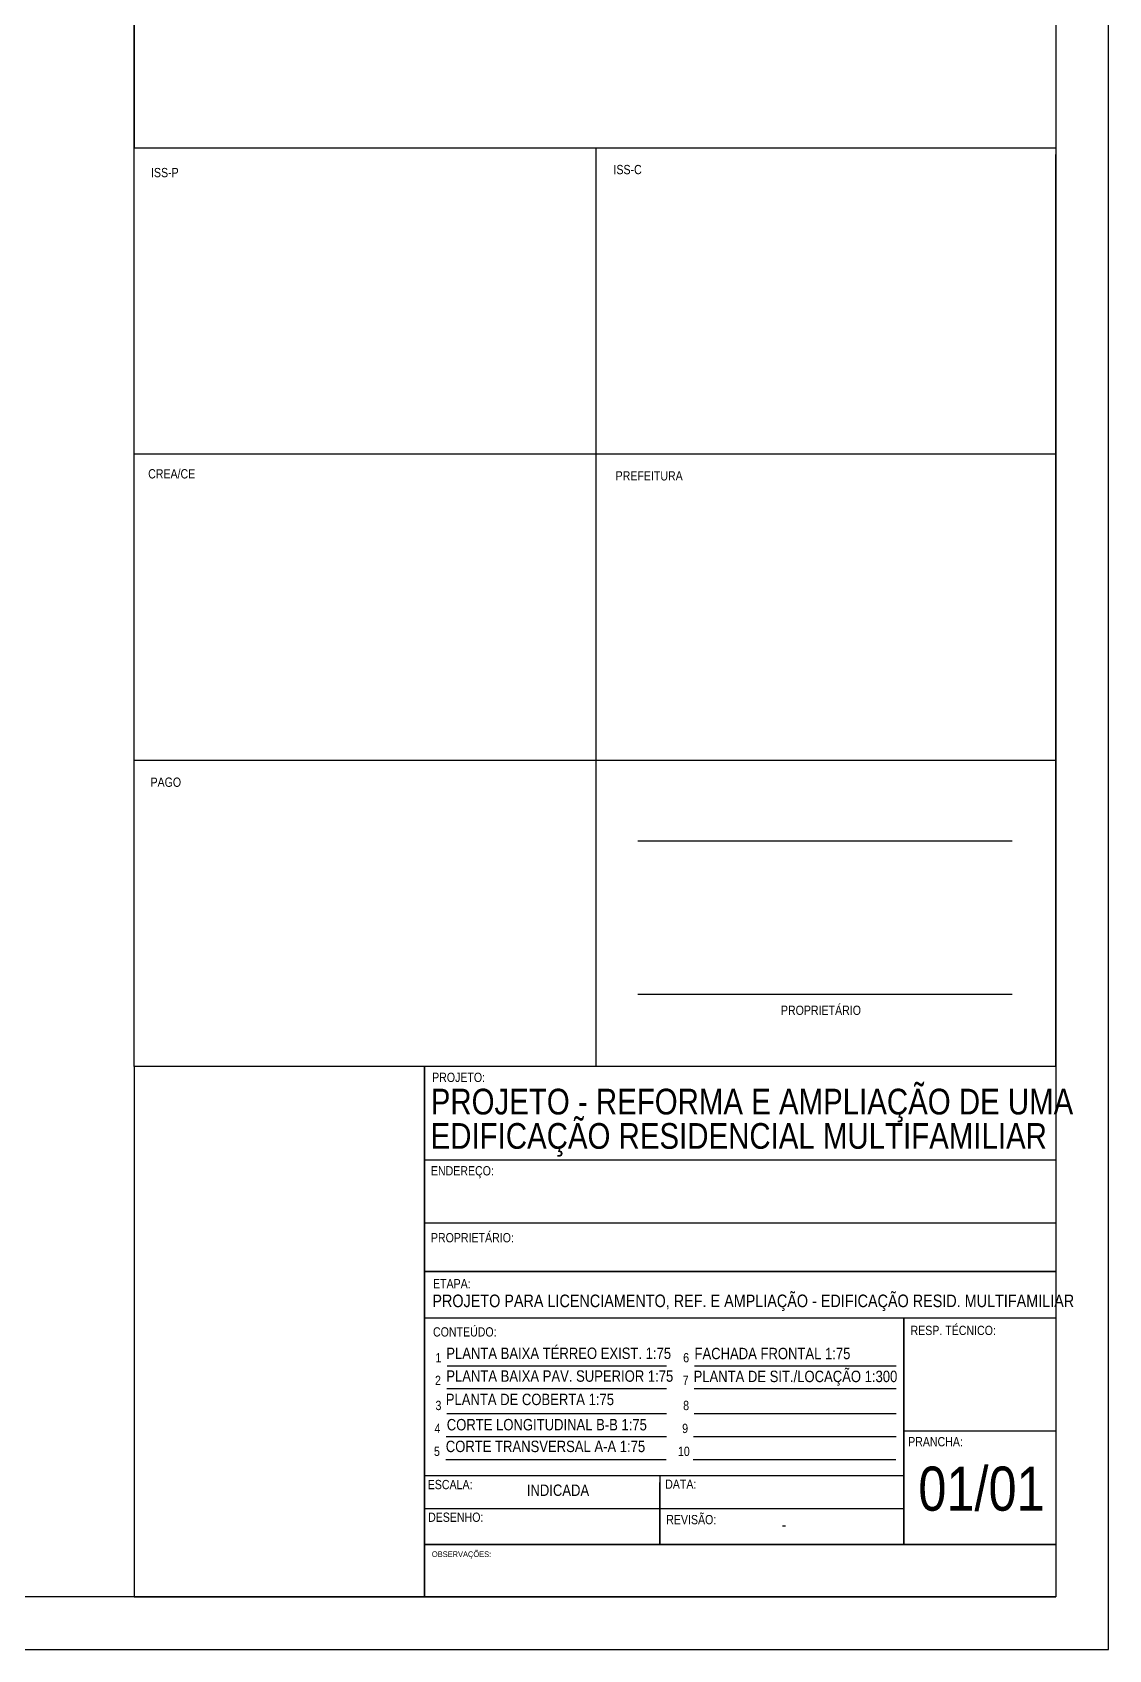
# Model space of a CAD drawing. Extents: x -263 to -176, y -135 to 681.
# Drawn here: x -209.68 to -194.36, y 636.24 to 659.26 of the extents above; entities that cross this region are included whole.
import ezdxf
from ezdxf.enums import TextEntityAlignment as Align

# ---------------------------------------------------------------- set-up
doc = ezdxf.new("R2010")
doc.units = 0
doc.header["$MEASUREMENT"] = 0
doc.layers.get('0').update_dxf_attribs({"linetype": 'CONTINUOUS'})
for name, color, linetype in [('E-TXT-Y', 2, 'CONTINUOUS'), ("LINHA - PROJETU'S", 1, 'CONTINUOUS'), ("PRANCHA - PROJETU'S", 7, 'CONTINUOUS'), ('TEXTO', 4, 'CONTINUOUS')]:
    doc.layers.add(name, color=color, linetype=linetype)
doc.styles.add('F2', font='swissc.ttf')

msp = doc.modelspace()

# ---------------------------------------------------------------- linework, layer by layer
at = {"color": 7, "linetype": 'Continuous'}
for p, q in [((-208.233, 657.618), (-208.233, 680.043)), ((-195.731, 647.752), (-201.064, 647.752)), ((-195.731, 645.57), (-201.064, 645.57))]:
    msp.add_line(p, q, dxfattribs=at)
at = {"linetype": 'Continuous'}
for p, q in [((-208.233, 674.864), (-208.233, 657.618)), ((-195.108, 674.864), (-195.108, 657.618)), ((-208.233, 657.618), (-195.108, 657.618))]:
    msp.add_line(p, q, dxfattribs=at)
at = {"color": 5, "linetype": 'Continuous'}
for p, q in [((-195.108, 644.542), (-195.108, 657.525)), ((-195.108, 644.542), (-208.233, 644.542)), ((-204.099, 636.993), (-204.099, 644.542)), ((-195.108, 644.542), (-195.108, 636.993)), ((-204.099, 643.213), (-195.108, 643.213)), ((-204.099, 642.319), (-195.108, 642.319)), ((-204.099, 641.625), (-195.108, 641.625)), ((-204.099, 640.967), (-195.108, 640.967)), ((-197.275, 640.967), (-197.275, 637.747)), ((-197.275, 639.357), (-195.108, 639.357)), ((-197.275, 638.91), (-197.275, 638.397)), ((-197.275, 638.717), (-204.099, 638.717)), ((-200.749, 638.717), (-200.749, 637.739)), ((-204.099, 638.251), (-197.275, 638.251)), ((-195.108, 637.739), (-204.099, 637.739)), ((-208.233, 636.993), (-195.108, 636.993)), ((-208.233, 636.993), (-195.108, 636.993)), ((-208.233, 636.993), (-195.108, 636.993)), ((-206.907, 636.993), (-195.108, 636.993))]:
    msp.add_line(p, q, dxfattribs=at)
at = {"color": 2}
msp.add_lwpolyline([(-263.438, 636.243), (-194.358, 636.243), (-194.358, 680.793), (-263.438, 680.793)], close=True, dxfattribs=at)
at = {"color": 5, "linetype": 'Continuous'}
msp.add_lwpolyline([(-261.563, 680.043), (-195.108, 680.043), (-195.108, 636.993), (-261.563, 636.993)], close=True, dxfattribs=at)
at = {"color": 7, "linetype": 'Continuous'}
for points in [[(-208.233, 644.542), (-208.233, 657.618), (-195.108, 657.618)], [(-201.656, 644.542), (-201.656, 657.618)], [(-195.108, 653.258), (-208.233, 653.258)], [(-195.108, 648.898), (-208.233, 648.898)]]:
    msp.add_lwpolyline(points, dxfattribs=at)
at = {"color": 5, "linetype": 'Continuous'}
msp.add_lwpolyline([(-195.108, 644.542), (-208.233, 644.542), (-208.233, 636.993)], dxfattribs=at)
at = {"layer": "LINHA - PROJETU'S", "color": 5}
for p, q in [((-204.099, 644.542), (-204.099, 636.993)), ((-204.099, 643.213), (-195.108, 643.213)), ((-204.099, 641.625), (-195.108, 641.625)), ((-195.108, 641.625), (-204.099, 641.625)), ((-204.099, 641.625), (-195.108, 641.625)), ((-204.099, 641.625), (-195.108, 641.625)), ((-197.275, 638.91), (-197.275, 637.747)), ((-200.749, 637.739), (-200.749, 638.251)), ((-197.429, 637.739), (-200.749, 637.739))]:
    msp.add_line(p, q, dxfattribs=at)
at = {"layer": "LINHA - PROJETU'S", "color": 1}
msp.add_line((-200.749, 637.739), (-204.099, 637.739), dxfattribs=at)
at = {"layer": "PRANCHA - PROJETU'S", "color": 5}
for p, q in [((-204.099, 638.7), (-204.099, 644.542)), ((-197.275, 637.747), (-197.275, 640.967)), ((-204.099, 636.993), (-204.099, 638.7)), ((-204.099, 638.251), (-197.429, 638.251)), ((-200.749, 637.739), (-200.749, 638.251)), ((-204.099, 637.739), (-195.108, 637.739)), ((-204.099, 637.739), (-197.429, 637.739))]:
    msp.add_line(p, q, dxfattribs=at)
at = {"layer": "PRANCHA - PROJETU'S", "color": 7}
for p, q in [((-203.776, 640.283), (-200.652, 640.283)), ((-200.255, 640.283), (-197.819, 640.283)), ((-200.255, 640.283), (-197.382, 640.283)), ((-203.783, 639.959), (-200.652, 639.959)), ((-200.262, 639.958), (-197.382, 639.958)), ((-203.783, 639.603), (-200.652, 639.603)), ((-200.262, 639.603), (-197.382, 639.603)), ((-203.79, 639.276), (-200.652, 639.276)), ((-203.79, 639.276), (-200.652, 639.276)), ((-200.268, 639.276), (-197.382, 639.276)), ((-200.268, 639.276), (-197.382, 639.276)), ((-203.797, 638.949), (-200.659, 638.949)), ((-203.797, 638.949), (-200.659, 638.949)), ((-200.275, 638.949), (-197.389, 638.949)), ((-200.275, 638.949), (-197.389, 638.949))]:
    msp.add_line(p, q, dxfattribs=at)
at = {"layer": "PRANCHA - PROJETU'S", "color": 1}
msp.add_line((-197.275, 638.7), (-197.275, 638.702), dxfattribs=at)
at = {"layer": "PRANCHA - PROJETU'S"}
for q in [(-195.351, 636.993), (-195.108, 636.993)]:
    msp.add_line((-203.461, 636.993), q, dxfattribs=at)
at = {"layer": 'TEXTO', "color": 5}
msp.add_line((-200.749, 638.251), (-200.749, 638.621), dxfattribs=at)

# ---------------------------------------------------------------- texts
at = {"color": 7, "linetype": 'Continuous', "style": 'F2'}
for s, height, p in [('ISS-P', 0.1317, (-207.798, 657.267)), ('ISS-C', 0.1317, (-201.208, 657.31)), ('CREA/CE', 0.1317, (-207.7, 652.982)), ('PREFEITURA', 0.1317, (-200.901, 652.95)), ('PAGO', 0.1317, (-207.784, 648.59)), ('PROPRIETÁRIO', 0.13168, (-198.455, 645.36))]:
    msp.add_text(s, height=height, dxfattribs=at).set_placement(p, align=Align.MIDDLE)
at = {"layer": 'E-TXT-Y', "style": 'F2'}
for s, p in [('PROJETO - REFORMA E AMPLIAÇÃO DE UMA', (-204.011, 643.861)), ('EDIFICAÇÃO RESIDENCIAL MULTIFAMILIAR', (-204.013, 643.372))]:
    msp.add_text(s, height=0.36579, dxfattribs=at).set_placement(p)
at = {"layer": "PRANCHA - PROJETU'S", "color": 7, "style": 'F2'}
for s, height, p in [('PROJETO:', 0.1317, (-203.992, 644.323)), ('ENDEREÇO:', 0.1317, (-204.009, 642.993)), ('PROPRIETÁRIO:', 0.13168, (-204.009, 642.041)), ('ETAPA:', 0.1317, (-203.979, 641.386)), ('RESP. TÉCNICO:', 0.13168, (-197.179, 640.721)), ('CONTEÚDO:', 0.1317, (-203.979, 640.7)), ('1', 0.132, (-203.944, 640.333)), ('6', 0.132, (-200.417, 640.333)), ('2', 0.132, (-203.951, 640.009)), ('7', 0.132, (-200.424, 640.009)), ('3', 0.132, (-203.944, 639.653)), ('8', 0.132, (-200.417, 639.653)), ('4', 0.132, (-203.958, 639.326)), ('9', 0.132, (-200.431, 639.326)), ('PRANCHA:', 0.1317, (-197.213, 639.137)), ('5', 0.132, (-203.965, 639)), ('10', 0.1317, (-200.491, 639)), ('ESCALA:', 0.1317, (-204.054, 638.527)), ('DATA:', 0.1317, (-200.673, 638.532)), ('DESENHO:', 0.1317, (-204.049, 638.062)), ('REVISÃO:', 0.1317, (-200.658, 638.028))]:
    msp.add_text(s, height=height, dxfattribs=at).set_placement(p)
at = {"layer": "PRANCHA - PROJETU'S", "color": 2, "style": 'F2'}
for s, height, p in [('PLANTA BAIXA TÉRREO EXIST. 1:75', 0.16221, (-203.79, 640.38)), ('FACHADA FRONTAL 1:75', 0.16221, (-200.255, 640.377)), ('PLANTA BAIXA PAV. SUPERIOR 1:75', 0.16221, (-203.79, 640.056)), ('PLANTA DE SIT./LOCAÇÃO 1:300', 0.16221, (-200.269, 640.051)), ('PLANTA DE COBERTA 1:75', 0.16221, (-203.797, 639.724)), ('CORTE LONGITUDINAL B-B 1:75', 0.16221, (-203.783, 639.364)), ('CORTE TRANSVERSAL A-A 1:75', 0.16221, (-203.797, 639.055)), ('01/01', 0.6275, (-197.068, 638.221)), ('INDICADA', 0.1622, (-202.643, 638.431)), ('-', 0.162, (-199.011, 637.94))]:
    msp.add_text(s, height=height, dxfattribs=at).set_placement(p)
at = {"layer": "PRANCHA - PROJETU'S", "style": 'F2'}
msp.add_text('OBSERVAÇÕES:', height=0.0811, dxfattribs=at).set_placement((-203.995, 637.561))
at = {"layer": 'TEXTO', "color": 2, "style": 'F2'}
msp.add_text('PROJETO PARA LICENCIAMENTO, REF. E AMPLIAÇÃO - EDIFICAÇÃO RESID. MULTIFAMILIAR ', height=0.17883, dxfattribs=at).set_placement((-203.988, 641.118))

doc.saveas('drawing.dxf')
